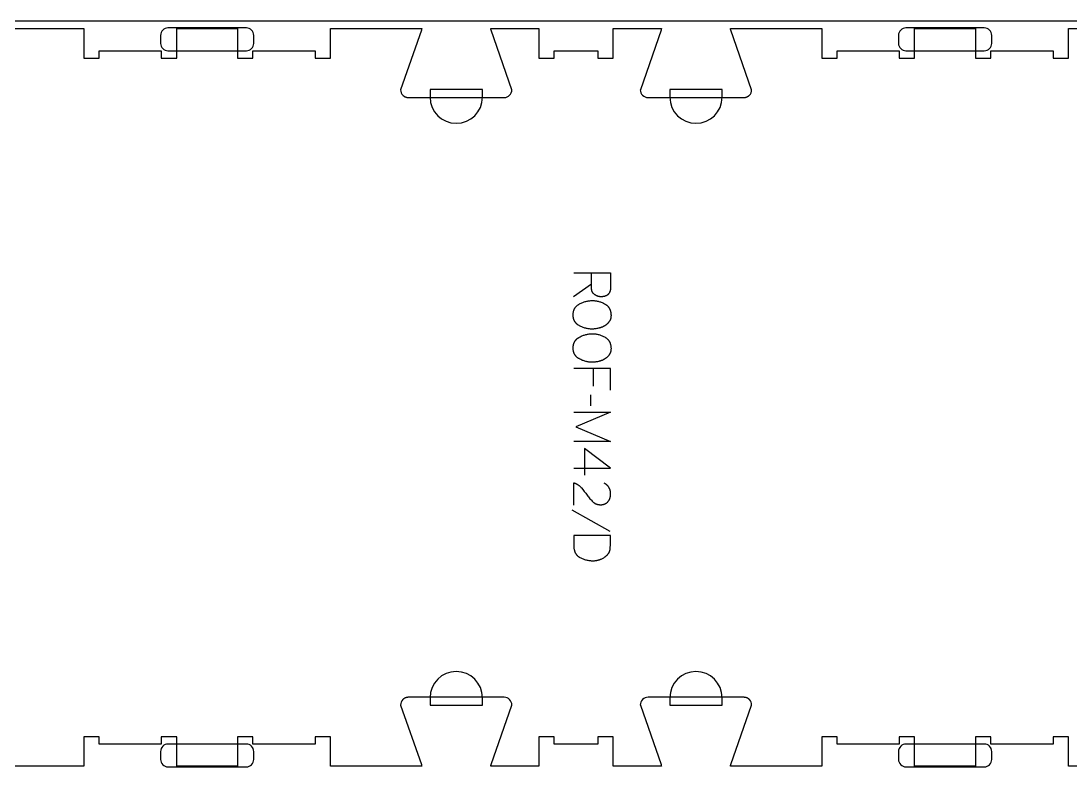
# Model space of a CAD drawing. Extents: x -10701 to -7518, y -84343 to -75479.
# Drawn here: x -9848 to -8994, y -78114 to -77503 of the extents above; entities that cross this region are included whole.
import ezdxf

# ---------------------------------------------------------------- set-up
doc = ezdxf.new("R2010")
doc.units = 0
for name, color, linetype in [('0_SHEET_SPRUCEPLY_2440X122', 1, 'CONTINUOUS'), ('1_ANYTOOL_1MMDEEP_LABELS_S', 2, 'CONTINUOUS'), ('4_ANYTOOL_CUTTHROUGH_OUTSI', 5, 'CONTINUOUS'), ('5_ANYTOOL_HALF_MILL_9MM_IN', 3, 'CONTINUOUS')]:
    doc.layers.add(name, color=color, linetype=linetype)

msp = doc.modelspace()

# ---------------------------------------------------------------- linework, layer by layer
at = {"layer": '0_SHEET_SPRUCEPLY_2440X122'}
msp.add_lwpolyline([(-10329.71, -77502.96), (-10329.71, -78722.96), (-7889.71, -78722.96), (-7889.71, -77502.96)], close=True, dxfattribs=at)
at = {"layer": '1_ANYTOOL_1MMDEEP_LABELS_S'}
for points in [[(-9398.35, -77707.75), (-9368.35, -77707.75), (-9368.35, -77719.1), (-9368.36, -77719.59), (-9368.38, -77720.07), (-9368.4, -77720.3), (-9368.42, -77720.53), (-9368.44, -77720.75), (-9368.47, -77720.97), (-9368.51, -77721.19), (-9368.54, -77721.4), (-9368.58, -77721.61), (-9368.63, -77721.81), (-9368.67, -77722.01), (-9368.73, -77722.21), (-9368.78, -77722.4), (-9368.84, -77722.59), (-9368.9, -77722.77), (-9368.97, -77722.96), (-9369.04, -77723.13), (-9369.12, -77723.31), (-9369.2, -77723.48), (-9369.28, -77723.64), (-9369.36, -77723.8), (-9369.45, -77723.96), (-9369.55, -77724.11), (-9369.65, -77724.26), (-9369.75, -77724.41), (-9369.85, -77724.55), (-9369.96, -77724.69), (-9370.07, -77724.82), (-9370.19, -77724.95), (-9370.31, -77725.08), (-9370.44, -77725.2), (-9370.56, -77725.32), (-9370.7, -77725.44), (-9370.83, -77725.55), (-9370.97, -77725.65), (-9371.12, -77725.76), (-9371.26, -77725.86), (-9371.41, -77725.95), (-9371.57, -77726.04), (-9371.73, -77726.13), (-9371.89, -77726.22), (-9372.06, -77726.3), (-9372.23, -77726.37), (-9372.4, -77726.44), (-9372.58, -77726.51), (-9372.76, -77726.58), (-9372.95, -77726.64), (-9373.14, -77726.69), (-9373.33, -77726.74), (-9373.53, -77726.79), (-9373.73, -77726.84), (-9373.93, -77726.88), (-9374.14, -77726.92), (-9374.36, -77726.95), (-9374.57, -77726.98), (-9374.79, -77727), (-9375.02, -77727.02), (-9375.24, -77727.04), (-9375.71, -77727.07), (-9376.19, -77727.07), (-9376.37, -77727.07), (-9376.55, -77727.07), (-9376.72, -77727.06), (-9376.89, -77727.05), (-9377.07, -77727.03), (-9377.24, -77727.01), (-9377.41, -77726.99), (-9377.58, -77726.96), (-9377.75, -77726.93), (-9377.92, -77726.9), (-9378.08, -77726.86), (-9378.25, -77726.82), (-9378.41, -77726.78), (-9378.58, -77726.73), (-9378.74, -77726.68), (-9378.9, -77726.63), (-9379.07, -77726.57), (-9379.23, -77726.51), (-9379.39, -77726.45), (-9379.55, -77726.38), (-9379.7, -77726.31), (-9379.86, -77726.23), (-9380.02, -77726.15), (-9380.17, -77726.07), (-9380.33, -77725.99), (-9380.48, -77725.9), (-9380.63, -77725.81), (-9380.78, -77725.71), (-9380.93, -77725.61), (-9381.08, -77725.51), (-9381.23, -77725.4), (-9381.38, -77725.3), (-9381.52, -77725.18), (-9381.67, -77725.07), (-9381.8, -77724.95), (-9381.93, -77724.83), (-9382.06, -77724.71), (-9382.18, -77724.59), (-9382.3, -77724.46), (-9382.42, -77724.33), (-9382.53, -77724.2), (-9382.63, -77724.06), (-9382.73, -77723.93), (-9382.83, -77723.79), (-9382.92, -77723.65), (-9383.01, -77723.51), (-9383.09, -77723.36), (-9383.17, -77723.21), (-9383.24, -77723.06), (-9383.31, -77722.91), (-9383.38, -77722.75), (-9383.44, -77722.59), (-9383.49, -77722.43), (-9383.55, -77722.27), (-9383.59, -77722.11), (-9383.64, -77721.94), (-9383.68, -77721.77), (-9383.71, -77721.6), (-9383.74, -77721.42), (-9383.77, -77721.25), (-9383.79, -77721.07), (-9383.8, -77720.89), (-9383.81, -77720.7), (-9383.89, -77718.78), (-9383.91, -77716.75), (-9383.91, -77707.79)], [(-9383.91, -77716.75), (-9398.39, -77727.2)], [(-9368.35, -77803.02), (-9368.35, -77785.36), (-9398.35, -77785.36)], [(-9382.32, -77799.85), (-9382.32, -77785.36)], [(-9384.46, -77815.66), (-9384.55, -77806.87)], [(-9398.35, -77820.8), (-9368.35, -77820.8), (-9396.72, -77832.8), (-9368.48, -77844.8), (-9398.35, -77844.8)], [(-9398.35, -77866.36), (-9368.31, -77866.4), (-9389.69, -77850.37)], [(-9389.69, -77850.37), (-9389.69, -77872.15)], [(-9398.31, -77896.57), (-9398.26, -77878.27), (-9397.81, -77878.42), (-9397.58, -77878.5), (-9397.36, -77878.58), (-9397.14, -77878.67), (-9396.93, -77878.76), (-9396.71, -77878.85), (-9396.5, -77878.94), (-9396.29, -77879.04), (-9396.08, -77879.15), (-9395.88, -77879.25), (-9395.67, -77879.37), (-9395.47, -77879.48), (-9395.27, -77879.6), (-9395.08, -77879.72), (-9394.88, -77879.84), (-9394.69, -77879.97), (-9394.5, -77880.1), (-9394.32, -77880.24), (-9394.13, -77880.38), (-9393.95, -77880.52), (-9393.77, -77880.67), (-9393.6, -77880.82), (-9393.42, -77880.97), (-9393.25, -77881.13), (-9393.08, -77881.29), (-9392.91, -77881.45), (-9392.75, -77881.62), (-9392.59, -77881.79), (-9392.43, -77881.96), (-9392.11, -77882.32), (-9390.9, -77883.8), (-9389.71, -77885.29), (-9388.55, -77886.8), (-9387.42, -77888.32), (-9386.86, -77889.08), (-9386.29, -77889.81), (-9385.71, -77890.52), (-9385.13, -77891.21), (-9384.54, -77891.88), (-9383.93, -77892.52), (-9383.33, -77893.14), (-9382.71, -77893.75), (-9382.55, -77893.89), (-9382.39, -77894.03), (-9382.23, -77894.17), (-9382.07, -77894.3), (-9381.9, -77894.42), (-9381.73, -77894.55), (-9381.56, -77894.66), (-9381.39, -77894.78), (-9381.22, -77894.88), (-9381.04, -77894.99), (-9380.86, -77895.09), (-9380.68, -77895.18), (-9380.5, -77895.27), (-9380.31, -77895.36), (-9380.12, -77895.44), (-9379.93, -77895.51), (-9379.74, -77895.58), (-9379.55, -77895.65), (-9379.35, -77895.71), (-9379.15, -77895.77), (-9378.95, -77895.82), (-9378.74, -77895.87), (-9378.54, -77895.92), (-9378.33, -77895.95), (-9378.12, -77895.99), (-9377.9, -77896.02), (-9377.69, -77896.04), (-9377.47, -77896.07), (-9377.25, -77896.08), (-9377.03, -77896.09), (-9376.81, -77896.1), (-9376.58, -77896.1), (-9376.33, -77896.1), (-9376.08, -77896.09), (-9375.84, -77896.08), (-9375.6, -77896.06), (-9375.37, -77896.04), (-9375.14, -77896.01), (-9374.91, -77895.98), (-9374.69, -77895.94), (-9374.47, -77895.9), (-9374.25, -77895.86), (-9374.04, -77895.8), (-9373.83, -77895.75), (-9373.62, -77895.68), (-9373.42, -77895.62), (-9373.23, -77895.55), (-9373.03, -77895.47), (-9372.84, -77895.39), (-9372.66, -77895.3), (-9372.48, -77895.21), (-9372.3, -77895.11), (-9372.12, -77895.01), (-9371.95, -77894.91), (-9371.78, -77894.8), (-9371.62, -77894.68), (-9371.46, -77894.56), (-9371.31, -77894.43), (-9371.15, -77894.3), (-9371.01, -77894.17), (-9370.86, -77894.03), (-9370.72, -77893.88), (-9370.58, -77893.73), (-9370.45, -77893.57), (-9370.32, -77893.41), (-9370.2, -77893.25), (-9370.08, -77893.09), (-9369.96, -77892.92), (-9369.85, -77892.75), (-9369.74, -77892.58), (-9369.63, -77892.4), (-9369.53, -77892.23), (-9369.44, -77892.05), (-9369.34, -77891.86), (-9369.26, -77891.68), (-9369.17, -77891.49), (-9369.09, -77891.3), (-9369.02, -77891.11), (-9368.94, -77890.91), (-9368.88, -77890.71), (-9368.81, -77890.51), (-9368.75, -77890.31), (-9368.7, -77890.1), (-9368.65, -77889.89), (-9368.6, -77889.68), (-9368.56, -77889.47), (-9368.52, -77889.25), (-9368.48, -77889.03), (-9368.45, -77888.81), (-9368.42, -77888.59), (-9368.4, -77888.36), (-9368.38, -77888.13), (-9368.37, -77887.9), (-9368.36, -77887.66), (-9368.35, -77887.19), (-9368.36, -77886.82), (-9368.37, -77886.46), (-9368.4, -77886.11), (-9368.43, -77885.76), (-9368.48, -77885.42), (-9368.53, -77885.09), (-9368.59, -77884.76), (-9368.67, -77884.44), (-9368.75, -77884.13), (-9368.8, -77883.97), (-9368.85, -77883.82), (-9368.9, -77883.67), (-9368.95, -77883.52), (-9369.01, -77883.37), (-9369.07, -77883.22), (-9369.13, -77883.08), (-9369.19, -77882.93), (-9369.26, -77882.79), (-9369.33, -77882.65), (-9369.4, -77882.51), (-9369.47, -77882.38), (-9369.55, -77882.24), (-9369.63, -77882.11), (-9369.71, -77881.98), (-9369.79, -77881.85), (-9369.88, -77881.72), (-9369.96, -77881.59), (-9370.06, -77881.47), (-9370.15, -77881.34), (-9370.24, -77881.22), (-9370.34, -77881.1), (-9370.44, -77880.98), (-9370.55, -77880.87), (-9370.65, -77880.75), (-9370.76, -77880.64), (-9370.87, -77880.52), (-9370.99, -77880.41), (-9371.1, -77880.3), (-9371.22, -77880.2), (-9371.34, -77880.09), (-9371.46, -77879.99), (-9371.72, -77879.78), (-9371.98, -77879.59), (-9372.26, -77879.4), (-9372.54, -77879.21), (-9372.83, -77879.04), (-9373.14, -77878.87), (-9373.45, -77878.7)], [(-9368.82, -77917.79), (-9399.59, -77900.6)]]:
    msp.add_lwpolyline(points, dxfattribs=at)
for points in [[(-9368.01, -77742.2), (-9368.01, -77742.57), (-9368.03, -77742.94), (-9368.06, -77743.3), (-9368.1, -77743.65), (-9368.12, -77743.82), (-9368.15, -77743.99), (-9368.18, -77744.16), (-9368.22, -77744.33), (-9368.25, -77744.49), (-9368.29, -77744.65), (-9368.33, -77744.82), (-9368.38, -77744.98), (-9368.43, -77745.14), (-9368.48, -77745.29), (-9368.53, -77745.45), (-9368.59, -77745.6), (-9368.64, -77745.75), (-9368.71, -77745.9), (-9368.77, -77746.05), (-9368.84, -77746.2), (-9368.91, -77746.34), (-9368.98, -77746.48), (-9369.06, -77746.62), (-9369.14, -77746.76), (-9369.22, -77746.9), (-9369.31, -77747.04), (-9369.4, -77747.17), (-9369.49, -77747.3), (-9369.67, -77747.56), (-9369.87, -77747.82), (-9370.07, -77748.06), (-9370.28, -77748.31), (-9370.49, -77748.54), (-9370.71, -77748.77), (-9370.93, -77749), (-9371.16, -77749.21), (-9371.4, -77749.43), (-9371.64, -77749.63), (-9371.89, -77749.84), (-9372.15, -77750.03), (-9372.41, -77750.22), (-9372.68, -77750.4), (-9372.96, -77750.58), (-9373.24, -77750.75), (-9373.52, -77750.92), (-9373.81, -77751.08), (-9374.1, -77751.23), (-9374.4, -77751.38), (-9374.7, -77751.52), (-9375.01, -77751.66), (-9375.31, -77751.79), (-9375.63, -77751.92), (-9375.94, -77752.04), (-9376.26, -77752.16), (-9376.58, -77752.26), (-9376.91, -77752.37), (-9377.24, -77752.46), (-9377.57, -77752.56), (-9377.91, -77752.64), (-9378.25, -77752.72), (-9378.93, -77752.87), (-9379.61, -77753), (-9380.28, -77753.1), (-9380.94, -77753.19), (-9381.6, -77753.26), (-9382.24, -77753.31), (-9382.89, -77753.34), (-9383.52, -77753.35), (-9384.16, -77753.33), (-9384.8, -77753.3), (-9385.43, -77753.25), (-9386.07, -77753.17), (-9386.71, -77753.08), (-9387.35, -77752.96), (-9387.98, -77752.82), (-9388.62, -77752.65), (-9389.26, -77752.47), (-9389.9, -77752.27), (-9390.53, -77752.04), (-9391.17, -77751.79), (-9391.81, -77751.52), (-9392.45, -77751.23), (-9393.08, -77750.92), (-9393.72, -77750.58), (-9394.04, -77750.4), (-9394.34, -77750.22), (-9394.63, -77750.03), (-9394.92, -77749.84), (-9395.19, -77749.64), (-9395.46, -77749.43), (-9395.71, -77749.22), (-9395.95, -77749), (-9396.07, -77748.89), (-9396.19, -77748.77), (-9396.3, -77748.66), (-9396.41, -77748.54), (-9396.52, -77748.42), (-9396.63, -77748.3), (-9396.73, -77748.18), (-9396.83, -77748.06), (-9396.93, -77747.93), (-9397.02, -77747.81), (-9397.12, -77747.68), (-9397.21, -77747.55), (-9397.3, -77747.42), (-9397.38, -77747.29), (-9397.47, -77747.15), (-9397.55, -77747.02), (-9397.63, -77746.88), (-9397.7, -77746.74), (-9397.77, -77746.6), (-9397.85, -77746.46), (-9397.91, -77746.32), (-9397.98, -77746.17), (-9398.04, -77746.03), (-9398.1, -77745.88), (-9398.16, -77745.73), (-9398.22, -77745.58), (-9398.27, -77745.42), (-9398.32, -77745.27), (-9398.42, -77744.96), (-9398.5, -77744.64), (-9398.58, -77744.31), (-9398.64, -77743.98), (-9398.7, -77743.64), (-9398.74, -77743.3), (-9398.78, -77742.95), (-9398.8, -77742.59), (-9398.82, -77742.23), (-9398.82, -77741.86), (-9398.82, -77741.48), (-9398.8, -77741.1), (-9398.78, -77740.73), (-9398.74, -77740.37), (-9398.7, -77740.01), (-9398.64, -77739.66), (-9398.57, -77739.32), (-9398.5, -77738.99), (-9398.41, -77738.66), (-9398.32, -77738.33), (-9398.26, -77738.18), (-9398.21, -77738.02), (-9398.15, -77737.86), (-9398.09, -77737.71), (-9398.03, -77737.56), (-9397.97, -77737.41), (-9397.9, -77737.26), (-9397.83, -77737.11), (-9397.76, -77736.97), (-9397.68, -77736.82), (-9397.61, -77736.68), (-9397.53, -77736.54), (-9397.44, -77736.4), (-9397.36, -77736.26), (-9397.27, -77736.13), (-9397.18, -77735.99), (-9397.09, -77735.86), (-9396.99, -77735.73), (-9396.9, -77735.6), (-9396.8, -77735.48), (-9396.69, -77735.35), (-9396.59, -77735.23), (-9396.48, -77735.1), (-9396.37, -77734.98), (-9396.26, -77734.87), (-9396.14, -77734.75), (-9396.03, -77734.63), (-9395.91, -77734.52), (-9395.78, -77734.41), (-9395.66, -77734.3), (-9395.4, -77734.08), (-9395.13, -77733.87), (-9394.85, -77733.67), (-9394.56, -77733.47), (-9394.26, -77733.28), (-9393.96, -77733.1), (-9393.64, -77732.92), (-9392.99, -77732.59), (-9392.34, -77732.28), (-9391.69, -77731.98), (-9391.04, -77731.71), (-9390.39, -77731.47), (-9389.74, -77731.24), (-9389.09, -77731.03), (-9388.44, -77730.85), (-9387.79, -77730.69), (-9387.14, -77730.55), (-9386.49, -77730.43), (-9385.83, -77730.33), (-9385.18, -77730.26), (-9384.53, -77730.2), (-9383.88, -77730.17), (-9383.22, -77730.16), (-9382.53, -77730.17), (-9381.84, -77730.2), (-9381.16, -77730.26), (-9380.48, -77730.34), (-9379.81, -77730.44), (-9379.15, -77730.57), (-9378.49, -77730.71), (-9377.84, -77730.88), (-9377.19, -77731.07), (-9376.55, -77731.29), (-9375.92, -77731.53), (-9375.29, -77731.79), (-9374.66, -77732.07), (-9374.05, -77732.37), (-9373.43, -77732.7), (-9372.83, -77733.05), (-9372.53, -77733.24), (-9372.25, -77733.43), (-9371.97, -77733.62), (-9371.7, -77733.83), (-9371.44, -77734.04), (-9371.19, -77734.26), (-9370.95, -77734.48), (-9370.72, -77734.71), (-9370.61, -77734.83), (-9370.5, -77734.95), (-9370.39, -77735.07), (-9370.29, -77735.19), (-9370.18, -77735.31), (-9370.08, -77735.44), (-9369.99, -77735.57), (-9369.89, -77735.69), (-9369.8, -77735.83), (-9369.71, -77735.96), (-9369.62, -77736.09), (-9369.53, -77736.23), (-9369.45, -77736.36), (-9369.37, -77736.5), (-9369.29, -77736.64), (-9369.21, -77736.79), (-9369.14, -77736.93), (-9369.07, -77737.08), (-9368.93, -77737.37), (-9368.8, -77737.67), (-9368.69, -77737.98), (-9368.58, -77738.3), (-9368.48, -77738.62), (-9368.39, -77738.95), (-9368.31, -77739.28), (-9368.24, -77739.63), (-9368.18, -77739.97), (-9368.13, -77740.33), (-9368.08, -77740.69), (-9368.05, -77741.06), (-9368.03, -77741.43), (-9368.01, -77741.81)], [(-9368.01, -77769.16), (-9368.01, -77769.53), (-9368.03, -77769.9), (-9368.06, -77770.25), (-9368.1, -77770.6), (-9368.12, -77770.78), (-9368.15, -77770.95), (-9368.18, -77771.12), (-9368.22, -77771.28), (-9368.25, -77771.45), (-9368.29, -77771.61), (-9368.33, -77771.77), (-9368.38, -77771.93), (-9368.43, -77772.09), (-9368.48, -77772.25), (-9368.53, -77772.4), (-9368.59, -77772.56), (-9368.64, -77772.71), (-9368.71, -77772.86), (-9368.77, -77773.01), (-9368.84, -77773.15), (-9368.91, -77773.3), (-9368.98, -77773.44), (-9369.06, -77773.58), (-9369.14, -77773.72), (-9369.22, -77773.86), (-9369.31, -77773.99), (-9369.4, -77774.13), (-9369.49, -77774.26), (-9369.67, -77774.52), (-9369.87, -77774.77), (-9370.07, -77775.02), (-9370.28, -77775.26), (-9370.49, -77775.5), (-9370.71, -77775.73), (-9370.93, -77775.95), (-9371.16, -77776.17), (-9371.4, -77776.38), (-9371.64, -77776.59), (-9371.89, -77776.79), (-9372.15, -77776.99), (-9372.41, -77777.18), (-9372.68, -77777.36), (-9372.96, -77777.54), (-9373.24, -77777.71), (-9373.52, -77777.88), (-9373.81, -77778.04), (-9374.1, -77778.19), (-9374.4, -77778.34), (-9374.7, -77778.48), (-9375.01, -77778.62), (-9375.31, -77778.75), (-9375.63, -77778.88), (-9375.94, -77779), (-9376.26, -77779.11), (-9376.58, -77779.22), (-9376.91, -77779.32), (-9377.24, -77779.42), (-9377.57, -77779.51), (-9377.91, -77779.6), (-9378.25, -77779.68), (-9378.93, -77779.83), (-9379.61, -77779.95), (-9380.28, -77780.06), (-9380.94, -77780.15), (-9381.6, -77780.21), (-9382.24, -77780.26), (-9382.89, -77780.29), (-9383.52, -77780.3), (-9384.16, -77780.29), (-9384.8, -77780.26), (-9385.43, -77780.21), (-9386.07, -77780.13), (-9386.71, -77780.03), (-9387.35, -77779.91), (-9387.98, -77779.77), (-9388.62, -77779.61), (-9389.26, -77779.43), (-9389.9, -77779.22), (-9390.53, -77779), (-9391.17, -77778.75), (-9391.81, -77778.48), (-9392.45, -77778.19), (-9393.08, -77777.87), (-9393.72, -77777.54), (-9394.04, -77777.36), (-9394.34, -77777.18), (-9394.63, -77776.99), (-9394.92, -77776.8), (-9395.19, -77776.6), (-9395.46, -77776.39), (-9395.71, -77776.18), (-9395.95, -77775.96), (-9396.07, -77775.84), (-9396.19, -77775.73), (-9396.3, -77775.62), (-9396.41, -77775.5), (-9396.52, -77775.38), (-9396.63, -77775.26), (-9396.73, -77775.14), (-9396.83, -77775.02), (-9396.93, -77774.89), (-9397.02, -77774.76), (-9397.12, -77774.64), (-9397.21, -77774.51), (-9397.3, -77774.38), (-9397.38, -77774.24), (-9397.47, -77774.11), (-9397.55, -77773.98), (-9397.63, -77773.84), (-9397.7, -77773.7), (-9397.77, -77773.56), (-9397.85, -77773.42), (-9397.91, -77773.27), (-9397.98, -77773.13), (-9398.04, -77772.98), (-9398.1, -77772.84), (-9398.16, -77772.69), (-9398.22, -77772.53), (-9398.27, -77772.38), (-9398.32, -77772.23), (-9398.42, -77771.91), (-9398.5, -77771.6), (-9398.58, -77771.27), (-9398.64, -77770.94), (-9398.7, -77770.6), (-9398.74, -77770.26), (-9398.78, -77769.91), (-9398.8, -77769.55), (-9398.82, -77769.19), (-9398.82, -77768.82), (-9398.82, -77768.43), (-9398.8, -77768.06), (-9398.78, -77767.69), (-9398.74, -77767.33), (-9398.7, -77766.97), (-9398.64, -77766.62), (-9398.57, -77766.28), (-9398.5, -77765.94), (-9398.41, -77765.61), (-9398.32, -77765.29), (-9398.26, -77765.13), (-9398.21, -77764.98), (-9398.15, -77764.82), (-9398.09, -77764.67), (-9398.03, -77764.51), (-9397.97, -77764.36), (-9397.9, -77764.22), (-9397.83, -77764.07), (-9397.76, -77763.92), (-9397.68, -77763.78), (-9397.61, -77763.64), (-9397.53, -77763.5), (-9397.44, -77763.36), (-9397.36, -77763.22), (-9397.27, -77763.09), (-9397.18, -77762.95), (-9397.09, -77762.82), (-9396.99, -77762.69), (-9396.9, -77762.56), (-9396.8, -77762.43), (-9396.69, -77762.31), (-9396.59, -77762.18), (-9396.48, -77762.06), (-9396.37, -77761.94), (-9396.26, -77761.82), (-9396.14, -77761.71), (-9396.03, -77761.59), (-9395.91, -77761.48), (-9395.78, -77761.36), (-9395.66, -77761.25), (-9395.4, -77761.04), (-9395.13, -77760.83), (-9394.85, -77760.63), (-9394.56, -77760.43), (-9394.26, -77760.24), (-9393.96, -77760.06), (-9393.64, -77759.88), (-9392.99, -77759.55), (-9392.34, -77759.23), (-9391.69, -77758.94), (-9391.04, -77758.67), (-9390.39, -77758.42), (-9389.74, -77758.2), (-9389.09, -77757.99), (-9388.44, -77757.81), (-9387.79, -77757.65), (-9387.14, -77757.51), (-9386.49, -77757.39), (-9385.83, -77757.29), (-9385.18, -77757.21), (-9384.53, -77757.16), (-9383.88, -77757.13), (-9383.22, -77757.12), (-9382.53, -77757.13), (-9381.84, -77757.16), (-9381.16, -77757.22), (-9380.48, -77757.3), (-9379.81, -77757.4), (-9379.15, -77757.52), (-9378.49, -77757.67), (-9377.84, -77757.84), (-9377.19, -77758.03), (-9376.55, -77758.25), (-9375.92, -77758.48), (-9375.29, -77758.74), (-9374.66, -77759.03), (-9374.05, -77759.33), (-9373.43, -77759.66), (-9372.83, -77760.01), (-9372.53, -77760.19), (-9372.25, -77760.38), (-9371.97, -77760.58), (-9371.7, -77760.79), (-9371.44, -77761), (-9371.19, -77761.21), (-9370.95, -77761.44), (-9370.72, -77761.67), (-9370.61, -77761.78), (-9370.5, -77761.9), (-9370.39, -77762.02), (-9370.29, -77762.15), (-9370.18, -77762.27), (-9370.08, -77762.4), (-9369.99, -77762.52), (-9369.89, -77762.65), (-9369.8, -77762.78), (-9369.71, -77762.92), (-9369.62, -77763.05), (-9369.53, -77763.18), (-9369.45, -77763.32), (-9369.37, -77763.46), (-9369.29, -77763.6), (-9369.21, -77763.74), (-9369.14, -77763.89), (-9369.07, -77764.03), (-9368.93, -77764.33), (-9368.8, -77764.63), (-9368.69, -77764.94), (-9368.58, -77765.26), (-9368.48, -77765.58), (-9368.39, -77765.91), (-9368.31, -77766.24), (-9368.24, -77766.58), (-9368.18, -77766.93), (-9368.13, -77767.29), (-9368.08, -77767.65), (-9368.05, -77768.02), (-9368.03, -77768.39), (-9368.01, -77768.77)], [(-9368.35, -77921.22), (-9398.35, -77921.22), (-9398.26, -77929.75), (-9398.25, -77930.16), (-9398.24, -77930.56), (-9398.21, -77930.96), (-9398.17, -77931.34), (-9398.12, -77931.72), (-9398.06, -77932.09), (-9398, -77932.46), (-9397.92, -77932.81), (-9397.83, -77933.16), (-9397.74, -77933.5), (-9397.63, -77933.84), (-9397.52, -77934.16), (-9397.4, -77934.48), (-9397.33, -77934.63), (-9397.26, -77934.79), (-9397.19, -77934.94), (-9397.12, -77935.09), (-9397.05, -77935.24), (-9396.97, -77935.38), (-9396.89, -77935.52), (-9396.81, -77935.67), (-9396.72, -77935.81), (-9396.64, -77935.94), (-9396.55, -77936.08), (-9396.46, -77936.21), (-9396.36, -77936.35), (-9396.27, -77936.47), (-9396.17, -77936.6), (-9396.07, -77936.73), (-9395.96, -77936.85), (-9395.86, -77936.97), (-9395.75, -77937.09), (-9395.64, -77937.21), (-9395.53, -77937.33), (-9395.41, -77937.44), (-9395.29, -77937.56), (-9395.18, -77937.67), (-9395.05, -77937.77), (-9394.93, -77937.88), (-9394.8, -77937.98), (-9394.67, -77938.09), (-9394.54, -77938.19), (-9394.41, -77938.29), (-9394.27, -77938.38), (-9394.13, -77938.48), (-9393.85, -77938.66), (-9393.55, -77938.83), (-9393.25, -77939), (-9392.63, -77939.32), (-9392.01, -77939.61), (-9391.38, -77939.89), (-9390.74, -77940.15), (-9390.1, -77940.38), (-9389.45, -77940.6), (-9388.8, -77940.79), (-9388.14, -77940.96), (-9387.48, -77941.12), (-9386.81, -77941.25), (-9386.13, -77941.36), (-9385.45, -77941.45), (-9384.76, -77941.52), (-9384.07, -77941.58), (-9383.37, -77941.61), (-9382.66, -77941.62), (-9382.07, -77941.61), (-9381.48, -77941.58), (-9380.89, -77941.53), (-9380.31, -77941.46), (-9379.74, -77941.37), (-9379.46, -77941.32), (-9379.17, -77941.27), (-9378.89, -77941.21), (-9378.61, -77941.14), (-9378.33, -77941.07), (-9378.06, -77941), (-9377.78, -77940.91), (-9377.51, -77940.83), (-9377.24, -77940.74), (-9376.97, -77940.65), (-9376.7, -77940.55), (-9376.43, -77940.44), (-9376.16, -77940.33), (-9375.9, -77940.22), (-9375.37, -77939.98), (-9374.86, -77939.71), (-9374.34, -77939.43), (-9373.84, -77939.13), (-9373.53, -77938.94), (-9373.23, -77938.74), (-9372.95, -77938.54), (-9372.67, -77938.33), (-9372.4, -77938.12), (-9372.14, -77937.91), (-9371.89, -77937.7), (-9371.65, -77937.48), (-9371.41, -77937.26), (-9371.19, -77937.03), (-9370.98, -77936.8), (-9370.77, -77936.57), (-9370.58, -77936.34), (-9370.39, -77936.1), (-9370.22, -77935.86), (-9370.05, -77935.61), (-9369.89, -77935.36), (-9369.74, -77935.11), (-9369.6, -77934.85), (-9369.47, -77934.6), (-9369.35, -77934.33), (-9369.24, -77934.07), (-9369.14, -77933.8), (-9369.04, -77933.53), (-9368.96, -77933.25), (-9368.88, -77932.97), (-9368.82, -77932.69), (-9368.76, -77932.4), (-9368.72, -77932.11), (-9368.68, -77931.82), (-9368.65, -77931.52), (-9368.63, -77931.22), (-9368.52, -77928.79), (-9368.44, -77926.31), (-9368.38, -77923.79)]]:
    msp.add_lwpolyline(points, close=True, dxfattribs=at)
at = {"layer": '4_ANYTOOL_CUTTHROUGH_OUTSI', "color": 5}
for points in [[(-9870.83, -77509.12), (-9796.64, -77509.12), (-9796.64, -77532.87), (-9796.64, -77533.12), (-9784.14, -77533.12), (-9784.14, -77527.12), (-9733.64, -77527.12), (-9733.64, -77533.12), (-9721.14, -77533.12), (-9721.14, -77509.12), (-9671.64, -77509.12), (-9671.64, -77533.12), (-9659.14, -77533.12), (-9659.14, -77527.12), (-9608.64, -77527.12), (-9608.64, -77533.12), (-9596.14, -77533.12), (-9596.14, -77532.87), (-9596.14, -77509.12), (-9521.95, -77509.12), (-9521.95, -77509.12, -0.061485), (-9522.18, -77510.51), (-9539.08, -77558.79), (-9539.09, -77558.83), (-9539.09, -77558.87), (-9539.09, -77558.87, 0.198912), (-9537.26, -77563.29), (-9537.15, -77563.4), (-9537.04, -77563.5), (-9536.93, -77563.6), (-9536.81, -77563.7), (-9536.69, -77563.79), (-9536.57, -77563.89), (-9536.45, -77563.98), (-9536.32, -77564.06), (-9536.19, -77564.15), (-9536.06, -77564.23), (-9535.93, -77564.31), (-9535.79, -77564.38), (-9535.66, -77564.45), (-9535.52, -77564.52), (-9535.37, -77564.59), (-9535.23, -77564.65), (-9535.09, -77564.7), (-9534.94, -77564.76), (-9534.8, -77564.81), (-9534.65, -77564.86), (-9534.5, -77564.9), (-9534.35, -77564.94), (-9534.2, -77564.97), (-9534.05, -77565), (-9533.9, -77565.03), (-9533.75, -77565.06), (-9533.59, -77565.08), (-9533.44, -77565.09), (-9533.29, -77565.11), (-9533.14, -77565.12), (-9532.99, -77565.12), (-9532.84, -77565.12), (-9454.84, -77565.12, 0.414214), (-9448.59, -77558.87), (-9448.59, -77558.83), (-9448.6, -77558.79), (-9465.5, -77510.51), (-9465.5, -77510.51, -0.061485), (-9465.73, -77509.12), (-9426.64, -77509.12), (-9426.64, -77533.12), (-9414.14, -77533.12), (-9414.14, -77527.12), (-9378.64, -77527.12), (-9378.64, -77533.12), (-9366.14, -77533.12), (-9366.14, -77509.12), (-9327.04, -77509.12), (-9327.04, -77509.12, -0.061485), (-9327.27, -77510.51), (-9344.17, -77558.79), (-9344.18, -77558.83), (-9344.18, -77558.87), (-9344.18, -77558.87, 0.414214), (-9337.93, -77565.12), (-9259.93, -77565.12), (-9259.78, -77565.12), (-9259.63, -77565.12), (-9259.48, -77565.11), (-9259.33, -77565.09), (-9259.18, -77565.08), (-9259.03, -77565.06), (-9258.88, -77565.03), (-9258.73, -77565), (-9258.58, -77564.97), (-9258.43, -77564.94), (-9258.28, -77564.9), (-9258.13, -77564.86), (-9257.98, -77564.81), (-9257.83, -77564.76), (-9257.69, -77564.7), (-9257.54, -77564.65), (-9257.4, -77564.59), (-9257.26, -77564.52), (-9257.12, -77564.45), (-9256.98, -77564.38), (-9256.85, -77564.31), (-9256.71, -77564.23), (-9256.58, -77564.15), (-9256.45, -77564.06), (-9256.33, -77563.98), (-9256.2, -77563.89), (-9256.08, -77563.79), (-9255.96, -77563.7), (-9255.85, -77563.6), (-9255.73, -77563.5), (-9255.62, -77563.4), (-9255.51, -77563.29, 0.198912), (-9253.68, -77558.87), (-9253.68, -77558.83), (-9253.7, -77558.79), (-9270.6, -77510.51), (-9270.6, -77510.51, -0.061485), (-9270.83, -77509.12), (-9196.64, -77509.12), (-9196.64, -77533.12), (-9184.14, -77533.12), (-9184.14, -77527.12), (-9133.64, -77527.12), (-9133.64, -77533.12), (-9121.14, -77533.12), (-9121.14, -77532.87), (-9121.14, -77509.12), (-9071.64, -77509.12), (-9071.64, -77533.12), (-9059.14, -77533.12), (-9059.14, -77527.12), (-9008.64, -77527.12), (-9008.64, -77533.12), (-8996.14, -77533.12), (-8996.14, -77509.12), (-8996.14, -77509.12), (-8728.53, -77509.12)], [(-8728.53, -78108.62), (-8996.14, -78108.62), (-8996.14, -78084.62), (-9008.64, -78084.62), (-9008.64, -78090.62), (-9059.14, -78090.62), (-9059.14, -78084.62), (-9071.64, -78084.62), (-9071.64, -78084.87), (-9071.64, -78108.62), (-9121.14, -78108.62), (-9121.14, -78084.62), (-9133.64, -78084.62), (-9133.64, -78090.62), (-9184.14, -78090.62), (-9184.14, -78084.62), (-9196.64, -78084.62), (-9196.64, -78108.62), (-9270.83, -78108.62), (-9270.83, -78108.62, -0.061485), (-9270.6, -78107.23), (-9253.7, -78058.96), (-9253.68, -78058.92), (-9253.68, -78058.87), (-9253.68, -78058.87, 0.198912), (-9255.51, -78054.45), (-9255.62, -78054.35), (-9255.73, -78054.25), (-9255.85, -78054.15), (-9255.96, -78054.05), (-9256.08, -78053.95), (-9256.2, -78053.86), (-9256.33, -78053.77), (-9256.45, -78053.68), (-9256.58, -78053.6), (-9256.71, -78053.52), (-9256.85, -78053.44), (-9256.98, -78053.36), (-9257.12, -78053.29), (-9257.26, -78053.22), (-9257.4, -78053.16), (-9257.54, -78053.1), (-9257.69, -78053.04), (-9257.83, -78052.99), (-9257.98, -78052.94), (-9258.13, -78052.89), (-9258.28, -78052.85), (-9258.43, -78052.81), (-9258.58, -78052.77), (-9258.73, -78052.74), (-9258.88, -78052.71), (-9259.03, -78052.69), (-9259.18, -78052.67), (-9259.33, -78052.65), (-9259.48, -78052.64), (-9259.63, -78052.63), (-9259.78, -78052.62), (-9259.93, -78052.62), (-9337.93, -78052.62, 0.414214), (-9344.18, -78058.87), (-9344.18, -78058.92), (-9344.17, -78058.96), (-9327.27, -78107.23), (-9327.27, -78107.23, -0.061485), (-9327.04, -78108.62), (-9366.14, -78108.62), (-9366.14, -78084.62), (-9378.64, -78084.62), (-9378.64, -78090.62), (-9414.14, -78090.62), (-9414.14, -78084.62), (-9426.64, -78084.62), (-9426.64, -78084.87), (-9426.64, -78108.62), (-9465.73, -78108.62), (-9465.73, -78108.62, -0.061485), (-9465.5, -78107.23), (-9448.6, -78058.96), (-9448.59, -78058.92), (-9448.59, -78058.87), (-9448.59, -78058.87, 0.414214), (-9454.84, -78052.62), (-9532.84, -78052.62), (-9532.99, -78052.62), (-9533.14, -78052.63), (-9533.29, -78052.64), (-9533.44, -78052.65), (-9533.59, -78052.67), (-9533.75, -78052.69), (-9533.9, -78052.71), (-9534.05, -78052.74), (-9534.2, -78052.77), (-9534.35, -78052.81), (-9534.5, -78052.85), (-9534.65, -78052.89), (-9534.8, -78052.94), (-9534.94, -78052.99), (-9535.09, -78053.04), (-9535.23, -78053.1), (-9535.37, -78053.16), (-9535.52, -78053.22), (-9535.66, -78053.29), (-9535.79, -78053.36), (-9535.93, -78053.44), (-9536.06, -78053.52), (-9536.19, -78053.6), (-9536.32, -78053.68), (-9536.45, -78053.77), (-9536.57, -78053.86), (-9536.69, -78053.95), (-9536.81, -78054.05), (-9536.93, -78054.15), (-9537.04, -78054.25), (-9537.15, -78054.35), (-9537.26, -78054.45, 0.198912), (-9539.09, -78058.87), (-9539.09, -78058.92), (-9539.08, -78058.96), (-9522.18, -78107.23), (-9522.18, -78107.23, -0.061485), (-9521.95, -78108.62), (-9546.39, -78108.62), (-9596.14, -78108.62), (-9596.14, -78084.87), (-9596.14, -78084.62), (-9608.64, -78084.62), (-9608.64, -78090.62), (-9659.14, -78090.62), (-9659.14, -78084.62), (-9671.64, -78084.62), (-9671.64, -78084.87), (-9671.64, -78108.62), (-9721.14, -78108.62), (-9721.14, -78084.62), (-9733.64, -78084.62), (-9733.64, -78090.62), (-9784.14, -78090.62), (-9784.14, -78084.62), (-9796.64, -78084.62), (-9796.64, -78084.87), (-9796.64, -78108.62), (-9870.83, -78108.62)]]:
    msp.add_lwpolyline(points, format="xyb", dxfattribs=at)
at = {"layer": '5_ANYTOOL_HALF_MILL_9MM_IN', "color": 3}
for points in [[(-9728.26, -77508.62, 0.414214), (-9734.26, -77514.62), (-9734.26, -77521.12, 0.414214), (-9728.26, -77527.12), (-9664.51, -77527.12, 0.414214), (-9658.51, -77521.12), (-9658.51, -77514.62, 0.414214), (-9664.51, -77508.62)], [(-9128.26, -77508.62, 0.414214), (-9134.26, -77514.62), (-9134.26, -77521.12, 0.414214), (-9128.26, -77527.12), (-9064.51, -77527.12, 0.414214), (-9058.51, -77521.12), (-9058.51, -77514.62, 0.414214), (-9064.51, -77508.62)], [(-9515.09, -77564.87, 1), (-9472.59, -77564.87), (-9472.59, -77564.62), (-9472.59, -77558.62), (-9515.09, -77558.62), (-9515.09, -77564.62), (-9515.09, -77564.87)], [(-9320.18, -77564.87, 1), (-9277.68, -77564.87), (-9277.68, -77564.62), (-9277.68, -77558.62), (-9320.18, -77558.62), (-9320.18, -77564.62), (-9320.18, -77564.87)], [(-9472.59, -78052.87, 1), (-9515.09, -78052.87), (-9515.09, -78053.12), (-9515.09, -78059.12), (-9472.59, -78059.12), (-9472.59, -78053.12), (-9472.59, -78052.87)], [(-9277.68, -78052.87, 1), (-9320.18, -78052.87), (-9320.18, -78053.12), (-9320.18, -78059.12), (-9277.68, -78059.12), (-9277.68, -78053.12), (-9277.68, -78052.87)], [(-9728.26, -78090.62, 0.414214), (-9734.26, -78096.62), (-9734.26, -78103.12, 0.414214), (-9728.26, -78109.12), (-9664.51, -78109.12, 0.414214), (-9658.51, -78103.12), (-9658.51, -78096.62, 0.414214), (-9664.51, -78090.62)], [(-9128.26, -78090.62, 0.414214), (-9134.26, -78096.62), (-9134.26, -78103.12, 0.414214), (-9128.26, -78109.12), (-9064.51, -78109.12, 0.414214), (-9058.51, -78103.12), (-9058.51, -78096.62, 0.414214), (-9064.51, -78090.62)]]:
    msp.add_lwpolyline(points, format="xyb", close=True, dxfattribs=at)

doc.saveas('drawing.dxf')
